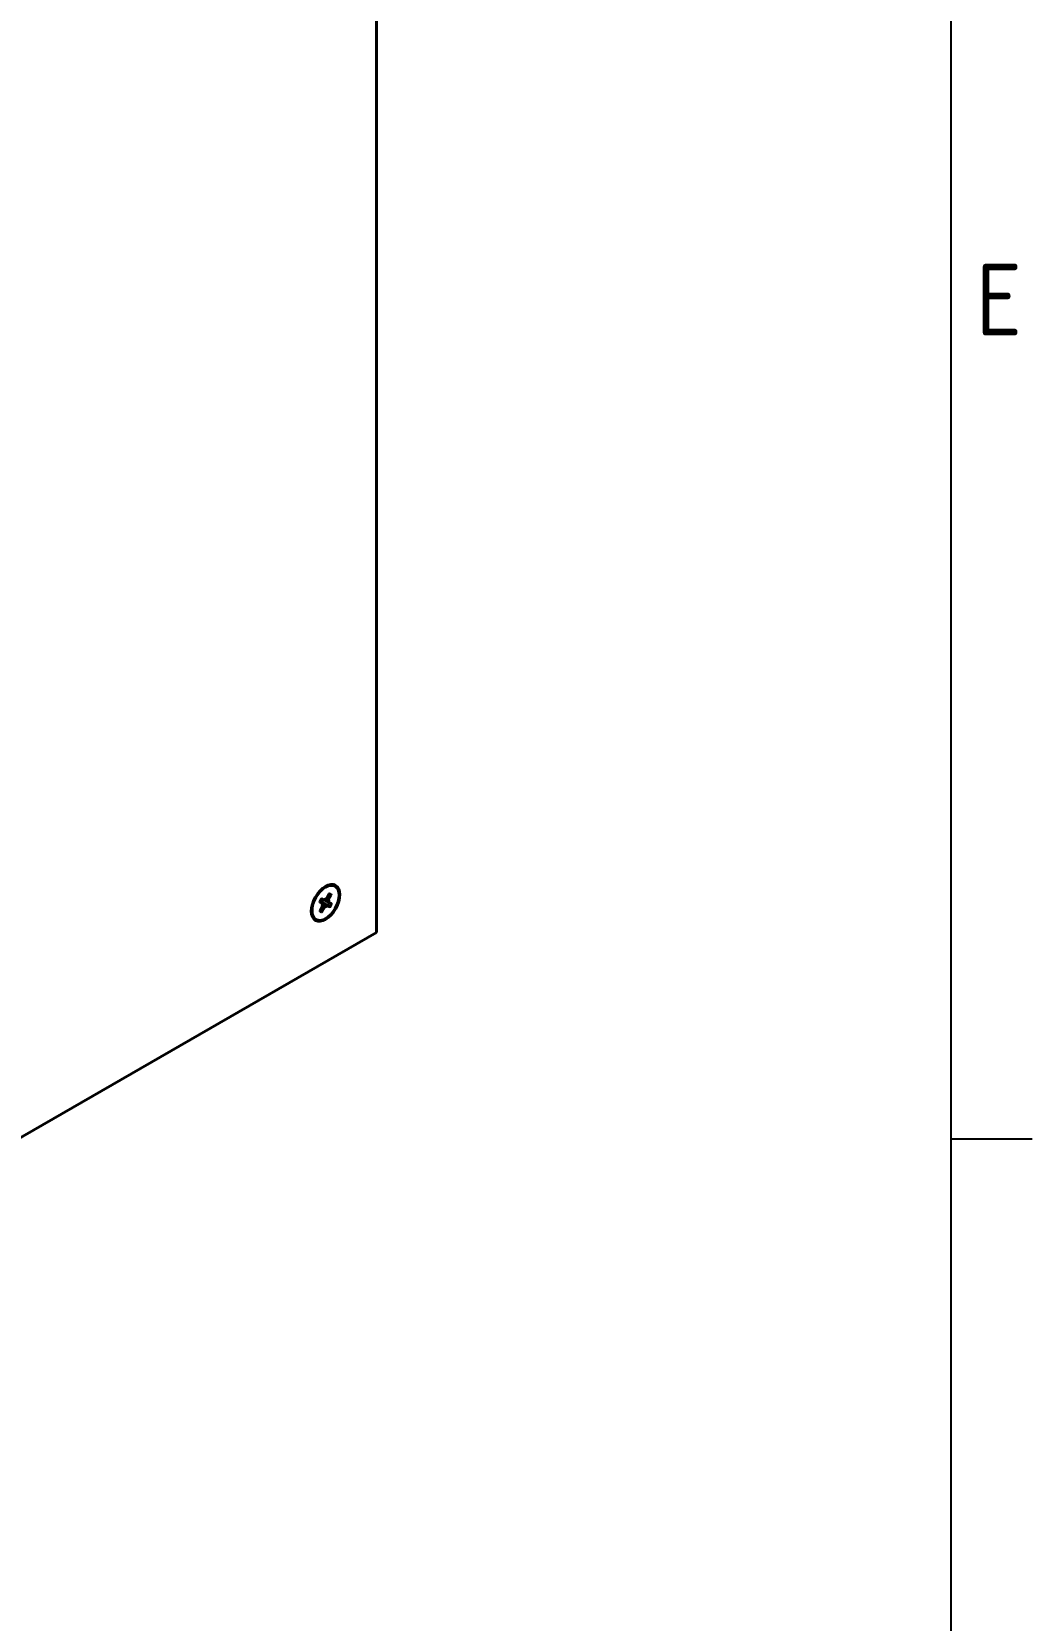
# Model space of a CAD drawing. Header units: inches. Extents: x 0 to 4752, y 0 to 3360.
# Drawn here: x 4365 to 4699, y 2079 to 2609 of the extents above; entities that cross this region are included whole.
import ezdxf

# ---------------------------------------------------------------- set-up
doc = ezdxf.new("R2010")
doc.units = ezdxf.units.IN
doc.header["$MEASUREMENT"] = 0
for name, color, linetype, lineweight in [('POWER SUPPLY CASE OUTLINE$0$가시적인 것(ISO)', 3, 'Continuous', 40), ('POWER SUPPLY CASE OUTLINE$0$가시적인 좁은 것(ISO)', 3, 'Continuous', 35), ('POWER SUPPLY CASE OUTLINE$0$경계(ISO)', 7, 'Continuous', 25)]:
    doc.layers.add(name, color=color, linetype=linetype, lineweight=lineweight)
doc.styles.add('POWER SUPPLY CASE OUTLINE$0$문자 텍스트_PSTEK_POSCO', font='isocp.shx')

# ---------------------------------------------------------------- blocks, each defined once
blk = doc.blocks.new('POWER SUPPLY CASE OUTLINE$0$경계 Default Border')
at = {"layer": 'POWER SUPPLY CASE OUTLINE$0$경계(ISO)'}
blk.add_line((584, 280), (587.4, 280), dxfattribs=at)
at = {"layer": 'POWER SUPPLY CASE OUTLINE$0$경계(ISO)', "flags": 128}
blk.add_lwpolyline([(10, 10), (10, 410), (584, 410), (584, 10), (10, 10)], dxfattribs=at)
at = {"layer": 'POWER SUPPLY CASE OUTLINE$0$경계(ISO)', "color": 2, "insert": (585.045, 313.471), "char_height": 3, "attachment_point": 7, "style": 'POWER SUPPLY CASE OUTLINE$0$문자 텍스트_PSTEK_POSCO'}
blk.add_mtext('E', dxfattribs=at)

msp = doc.modelspace()

# ---------------------------------------------------------------- linework, layer by layer
at = {"layer": 'POWER SUPPLY CASE OUTLINE$0$가시적인 것(ISO)'}
for p, q in [((4480.396, 2308.814), (4480.396, 2907.196)), ((4461.483, 2319.113), (4461.919, 2319.91)), ((4462.153, 2319.921), (4461.704, 2319.099)), ((4462.032, 2319.98), (4462.952, 2319.528)), ((4463.819, 2320.067), (4464.668, 2321.619)), ((4464.409, 2319.776), (4463.839, 2320.104)), ((4465.259, 2321.329), (4464.409, 2319.776)), ((4464.782, 2321.69), (4465.254, 2321.458)), ((4466.619, 2324.209), (4466.393, 2324.339)), ((4461.466, 2319.073), (4462.407, 2318.532)), ((4462.407, 2318.532), (4461.487, 2318.984)), ((4463.898, 2317.798), (4461.514, 2319.171)), ((4461.692, 2319.092), (4461.518, 2319.178)), ((4461.592, 2315.996), (4462.441, 2317.549)), ((4462.068, 2315.635), (4461.596, 2315.868)), ((4463.031, 2317.259), (4462.182, 2315.706)), ((4462.408, 2317.617), (4463.031, 2317.259)), ((4463.027, 2319.609), (4464.443, 2318.794)), ((4464.818, 2317.345), (4463.898, 2317.798)), ((4464.443, 2318.794), (4465.363, 2318.341)), ((4465.368, 2318.213), (4464.932, 2317.416)), ((4460.231, 2313.117), (4460.005, 2313.247)), ((4112.7, 2097.072), (4480.396, 2308.814))]:
    msp.add_line(p, q, dxfattribs=at)
for major_axis in [(3.353, 5.823), (-3.194, -5.546)]:
    msp.add_ellipse((4463.425, 2318.663), major_axis=major_axis, ratio=0.5780931, dxfattribs=at)
for centre, major_axis, start_param, end_param in [((4461.978, 2319.881), (0.0567, 0.0984), 0.0377266, 1.6085229), ((4463.425, 2318.663), (0.771, 1.338), 0.41445, 1.2317995), ((4463.199, 2318.793), (3.194, 5.546), 0, 0.7627297), ((4464.727, 2321.59), (0.0567, 0.0984), 0.0377266, 1.6085229), ((4465.2, 2321.358), (0.0567, 0.0984), 4.7501156, 6.3209119), ((4463.199, 2318.793), (-3.194, -5.546), 5.5204556, 6.2831853), ((4461.542, 2319.084), (-0.0567, -0.0984), 4.7501156, 6.3209119), ((4461.651, 2315.967), (-0.0567, -0.0984), 4.7501156, 6.3209119), ((4461.698, 2319.102), (-0.00567, -0.00984), 0.0377266, 1.6085229), ((4462.123, 2315.735), (-0.0567, -0.0984), 0.0377266, 1.6085229), ((4463.425, 2318.663), (-0.771, -1.338), 5.126839, 5.9441885), ((4463.425, 2318.663), (-0.771, -1.338), 0.41445, 1.2317995), ((4463.425, 2318.663), (0.771, 1.338), 5.126839, 5.9441885), ((4464.873, 2317.445), (-0.0567, -0.0984), 0.0377266, 1.6085229), ((4465.309, 2318.242), (0.0567, 0.0984), 4.7501156, 6.3209119)]:
    msp.add_ellipse(centre, major_axis=major_axis, ratio=0.5780931, start_param=start_param, end_param=end_param, dxfattribs=at)
at = {"layer": 'POWER SUPPLY CASE OUTLINE$0$가시적인 좁은 것(ISO)'}
for p, q in [((4465.259, 2321.329), (4464.554, 2321.411)), ((4464.608, 2321.509), (4465.254, 2321.458)), ((4464.782, 2321.69), (4464.751, 2321.693)), ((4461.481, 2318.988), (4461.487, 2318.984)), ((4461.573, 2315.9), (4461.596, 2315.868)), ((4462.068, 2315.635), (4461.69, 2316.176)), ((4464.818, 2317.345), (4461.692, 2319.092)), ((4461.704, 2319.099), (4464.932, 2317.416)), ((4461.747, 2316.28), (4462.182, 2315.706)), ((4465.368, 2318.213), (4463.025, 2319.607))]:
    msp.add_line(p, q, dxfattribs=at)

# ---------------------------------------------------------------- block references
at = {"xscale": 8, "yscale": 8, "zscale": 8}
msp.add_blockref('POWER SUPPLY CASE OUTLINE$0$경계 Default Border', (0, 0), dxfattribs=at)

doc.saveas('drawing.dxf')
